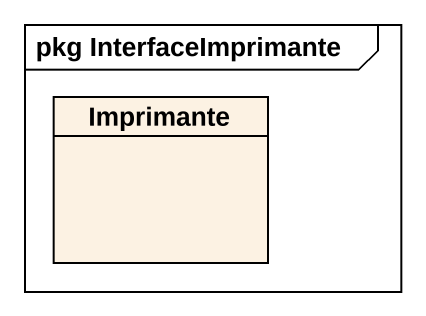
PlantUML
@startuml
mainframe pkg InterfaceImprimante
hide circle
hide empty members
class Imprimante
@enduml
